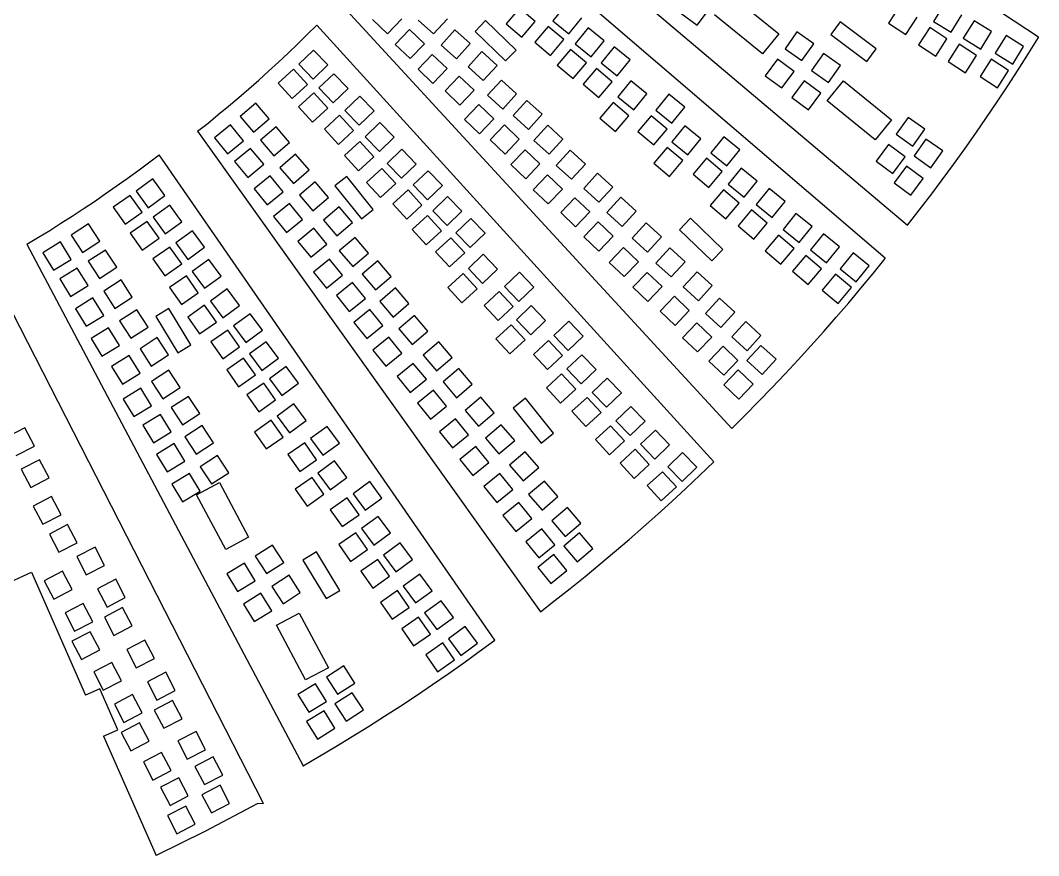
# Model space of a CAD drawing. Extents: x -27280 to 27280, y -16671 to 16671.
# Drawn here: x 21811 to 24180, y -16621 to -14676 of the extents above; entities that cross this region are included whole.
import ezdxf

# ---------------------------------------------------------------- set-up
doc = ezdxf.new("R2010")
doc.units = 0
doc.header["$MEASUREMENT"] = 0
doc.layers.get('0').update_dxf_attribs({"linetype": 'CONTINUOUS'})

msp = doc.modelspace()

# ---------------------------------------------------------------- linework, layer by layer
for p, q in [((24180.3, -14715.2), (23033.9, -13958.1)), ((22826.4, -14265.9), (23875.5, -15152.9)), ((23823.6, -15230.1), (22780.8, -14335.7)), ((22536.5, -14615.2), (23466.5, -15626.3)), ((23464.3, -14616.3), (23576, -14707.2)), ((23080, -14639.7), (23049.8, -14677)), ((23961.1, -14637.7), (23935.8, -14678.5)), ((22972.4, -14647.7), (22941.4, -14684.4)), ((23009, -14678.7), (22972.4, -14647.7)), ((23347.5, -14659), (23386.1, -14687.6)), ((23386.1, -14687.6), (23414.7, -14649)), ((23538.1, -14753.7), (23426.4, -14662.9)), ((23857.4, -14642.4), (23831.3, -14682.7)), ((23976.6, -14703.8), (24001.9, -14663)), ((22478.7, -14709.2), (22500.7, -14687.4)), ((23424.6, -15704.2), (22500.7, -14687.4)), ((22630.6, -14673.9), (22665.3, -14707.1)), ((22665.3, -14707.1), (22698.5, -14672.4)), ((22737.1, -14675.5), (22772.5, -14707.8)), ((22772.5, -14707.8), (22804.9, -14672.4)), ((22893.6, -14676.6), (22869.2, -14701.8)), ((22964.6, -14745.1), (22893.6, -14676.6)), ((22941.4, -14684.4), (22978, -14715.4)), ((22978, -14715.4), (23009, -14678.7)), ((23049.8, -14677), (23087.1, -14707.2)), ((23087.1, -14707.2), (23117.3, -14669.9)), ((23718.9, -14679.5), (23696.6, -14709.1)), ((23802.6, -14742.2), (23718.9, -14679.5)), ((23831.3, -14682.7), (23871.5, -14708.8)), ((23871.5, -14708.8), (23897.7, -14668.6)), ((23935.8, -14678.5), (23976.6, -14703.8)), ((24030.2, -14676.8), (24004.9, -14717.6)), ((24071, -14702.1), (24030.2, -14676.8)), ((22456.6, -14730.8), (22478.7, -14709.2)), ((22716.7, -14697.3), (22683.5, -14732)), ((22751.4, -14730.5), (22716.7, -14697.3)), ((22822.4, -14698), (22790.1, -14733.5)), ((22857.9, -14730.3), (22822.4, -14698)), ((22869.2, -14701.8), (22940.2, -14770.3)), ((23039.1, -14690), (23008.1, -14726.6)), ((23075.7, -14721), (23039.1, -14690)), ((23132.4, -14693.4), (23102.2, -14730.7)), ((23169.7, -14723.6), (23132.4, -14693.4)), ((23576, -14707.2), (23538.1, -14753.7)), ((23618, -14702.9), (23590.4, -14742.2)), ((23657.3, -14730.6), (23618, -14702.9)), ((23696.6, -14709.1), (23780.4, -14771.8)), ((23926.8, -14692.7), (23900.6, -14733)), ((23967, -14718.9), (23926.8, -14692.7)), ((24045.6, -14742.9), (24071, -14702.1)), ((24104.6, -14711.7), (24079.3, -14752.5)), ((24145.4, -14737), (24104.6, -14711.7)), ((22434.2, -14752.2), (22456.6, -14730.8)), ((22683.5, -14732), (22718.2, -14765.1)), ((22718.2, -14765.1), (22751.4, -14730.5)), ((22790.1, -14733.5), (22825.6, -14765.8)), ((22825.6, -14765.8), (22857.9, -14730.3)), ((23008.1, -14726.6), (23044.8, -14757.6)), ((23044.8, -14757.6), (23075.7, -14721)), ((23102.2, -14730.7), (23139.5, -14760.9)), ((23139.5, -14760.9), (23169.7, -14723.6)), ((23629.6, -14769.8), (23657.3, -14730.6)), ((23900.6, -14733), (23940.9, -14759.1)), ((23940.9, -14759.1), (23967, -14718.9)), ((23995.8, -14731.8), (23969.7, -14772.1)), ((24036.1, -14758), (23995.8, -14731.8)), ((24004.9, -14717.6), (24045.6, -14742.9)), ((24156.6, -14753.5), (24180.1, -14715.6)), ((24180.1, -14715.6), (24180.3, -14715.2)), ((22411.6, -14773.4), (22434.2, -14752.2)), ((22493.5, -14745.1), (22458.9, -14778.4)), ((22526.8, -14779.7), (22493.5, -14745.1)), ((22769.7, -14755.2), (22736.6, -14789.9)), ((22804.4, -14788.4), (22769.7, -14755.2)), ((22885.1, -14748.5), (22852.8, -14784)), ((22920.6, -14780.9), (22885.1, -14748.5)), ((22940.2, -14770.3), (22964.6, -14745.1)), ((23091.4, -14743.7), (23060.4, -14780.3)), ((23128.1, -14774.6), (23091.4, -14743.7)), ((23192.4, -14737.7), (23162.2, -14775)), ((23229.7, -14767.9), (23192.4, -14737.7)), ((23590.4, -14742.2), (23629.6, -14769.8)), ((23679.8, -14753.6), (23652.2, -14792.9)), ((23719, -14781.3), (23679.8, -14753.6)), ((23780.4, -14771.8), (23802.6, -14742.2)), ((24009.9, -14798.2), (24036.1, -14758)), ((24079.3, -14752.5), (24120, -14777.8)), ((24120, -14777.8), (24145.4, -14737)), ((24132.8, -14791.1), (24156.6, -14753.5)), ((22388.8, -14794.3), (22411.6, -14773.4)), ((22458.9, -14778.4), (22492.2, -14813)), ((22492.2, -14813), (22526.8, -14779.7)), ((22888.3, -14816.3), (22920.6, -14780.9)), ((23060.4, -14780.3), (23097.1, -14811.3)), ((23097.1, -14811.3), (23128.1, -14774.6)), ((23162.2, -14775), (23199.5, -14805.2)), ((23199.5, -14805.2), (23229.7, -14767.9)), ((23572.9, -14766.3), (23544.3, -14804.9)), ((23611.5, -14794.9), (23572.9, -14766.3)), ((23691.4, -14820.5), (23719, -14781.3)), ((23969.7, -14772.1), (24009.9, -14798.2)), ((24070.2, -14766.7), (24044.1, -14806.9)), ((24110.5, -14792.9), (24070.2, -14766.7)), ((22365.8, -14815), (22388.8, -14794.3)), ((22446.7, -14789.9), (22411.4, -14822.5)), ((22479.2, -14825.2), (22446.7, -14789.9)), ((22540.6, -14800.2), (22506, -14833.4)), ((22573.9, -14834.8), (22540.6, -14800.2)), ((22736.6, -14789.9), (22771.2, -14823.1)), ((22771.2, -14823.1), (22804.4, -14788.4)), ((22832.5, -14805.8), (22799.3, -14840.5)), ((22867.2, -14839), (22832.5, -14805.8)), ((22852.8, -14784), (22888.3, -14816.3)), ((23151.5, -14788), (23120.5, -14824.6)), ((23188.1, -14818.9), (23151.5, -14788)), ((23544.3, -14804.9), (23582.9, -14833.5)), ((23582.9, -14833.5), (23611.5, -14794.9)), ((23652.2, -14792.9), (23691.4, -14820.5)), ((24084.3, -14833.1), (24110.5, -14792.9)), ((24108.7, -14828.4), (24132.8, -14791.1)), ((22342.6, -14835.5), (22365.8, -14815)), ((22411.4, -14822.5), (22443.9, -14857.8)), ((22443.9, -14857.8), (22479.2, -14825.2)), ((22930.5, -14815.1), (22898.1, -14850.6)), ((22965.9, -14847.4), (22930.5, -14815.1)), ((23120.5, -14824.6), (23157.2, -14855.6)), ((23157.2, -14855.6), (23188.1, -14818.9)), ((23231.4, -14816.9), (23201.2, -14854.2)), ((23268.7, -14847.2), (23231.4, -14816.9)), ((23634.7, -14817), (23606.1, -14855.6)), ((23673.3, -14845.6), (23634.7, -14817)), ((23688.5, -14863.2), (23726.3, -14816.7)), ((23726.3, -14816.7), (23838.1, -14907.5)), ((24044.1, -14806.9), (24084.3, -14833.1)), ((24084.2, -14865.5), (24108.7, -14828.4)), ((22319.2, -14855.8), (22342.6, -14835.5)), ((22493.8, -14845), (22458.5, -14877.5)), ((22526.3, -14880.3), (22493.8, -14845)), ((22506, -14833.4), (22539.3, -14868.1)), ((22539.3, -14868.1), (22573.9, -14834.8)), ((22600.9, -14852.4), (22566.3, -14885.7)), ((22634.2, -14887), (22600.9, -14852.4)), ((22799.3, -14840.5), (22834, -14873.6)), ((22834, -14873.6), (22867.2, -14839)), ((22898.1, -14850.6), (22933.6, -14882.9)), ((22933.6, -14882.9), (22965.9, -14847.4)), ((23238.5, -14884.5), (23268.7, -14847.2)), ((23320, -14848), (23289.8, -14885.3)), ((23357.3, -14878.2), (23320, -14848)), ((23644.7, -14884.1), (23673.3, -14845.6)), ((22271.8, -14895.6), (22295.6, -14875.8)), ((22295.6, -14875.8), (22319.2, -14855.8)), ((22359.2, -14868.8), (22322.8, -14900)), ((22390.4, -14905.3), (22359.2, -14868.8)), ((22458.5, -14877.5), (22491, -14912.8)), ((22877.8, -14872.3), (22844.6, -14907)), ((22912.5, -14905.5), (22877.8, -14872.3)), ((22989.9, -14862.4), (22957.6, -14897.9)), ((23025.4, -14894.7), (22989.9, -14862.4)), ((23190.5, -14867.2), (23159.5, -14903.9)), ((23227.1, -14898.2), (23190.5, -14867.2)), ((23201.2, -14854.2), (23238.5, -14884.5)), ((23606.1, -14855.6), (23644.7, -14884.1)), ((23800.2, -14954.1), (23688.5, -14863.2)), ((24059.3, -14902.4), (24084.2, -14865.5)), ((22247.8, -14915.1), (22271.8, -14895.6)), ((22322.8, -14900), (22354, -14936.5)), ((22491, -14912.8), (22526.3, -14880.3)), ((22554.1, -14897.2), (22518.8, -14929.8)), ((22586.6, -14932.5), (22554.1, -14897.2)), ((22566.3, -14885.7), (22599.6, -14920.3)), ((22599.6, -14920.3), (22634.2, -14887)), ((22957.6, -14897.9), (22993.1, -14930.2)), ((22993.1, -14930.2), (23025.4, -14894.7)), ((23196.2, -14934.9), (23227.1, -14898.2)), ((23279, -14898.3), (23248, -14934.9)), ((23315.7, -14929.3), (23279, -14898.3)), ((23289.8, -14885.3), (23327.1, -14915.5)), ((23327.1, -14915.5), (23357.3, -14878.2)), ((22223.6, -14934.4), (22247.8, -14915.1)), ((22299.9, -14919.1), (22262.7, -14949.4)), ((22330.2, -14956.3), (22299.9, -14919.1)), ((22354, -14936.5), (22390.4, -14905.3)), ((22406.4, -14923.8), (22369.9, -14955)), ((22437.6, -14960.3), (22406.4, -14923.8)), ((22647.8, -14913.6), (22613.2, -14946.9)), ((22681.1, -14948.2), (22647.8, -14913.6)), ((22844.6, -14907), (22879.3, -14940.2)), ((22879.3, -14940.2), (22912.5, -14905.5)), ((22937.3, -14919.7), (22904.1, -14954.3)), ((22972, -14952.8), (22937.3, -14919.7)), ((23038.2, -14920), (23005.9, -14955.5)), ((23073.7, -14952.4), (23038.2, -14920)), ((23159.5, -14903.9), (23196.2, -14934.9)), ((23357, -14921.5), (23326.8, -14958.8)), ((23394.3, -14951.7), (23357, -14921.5)), ((23838.1, -14907.5), (23800.2, -14954.1)), ((23876.4, -14901.9), (23848.7, -14941.2)), ((23915.6, -14929.6), (23876.4, -14901.9)), ((24034.1, -14939), (24059.3, -14902.4)), ((22223.6, -14934.4), (23021.1, -16053.1)), ((22518.8, -14929.8), (22551.3, -14965.1)), ((22551.3, -14965.1), (22586.6, -14932.5)), ((22613.2, -14946.9), (22646.5, -14981.5)), ((22646.5, -14981.5), (22681.1, -14948.2)), ((23248, -14934.9), (23284.7, -14965.9)), ((23284.7, -14965.9), (23315.7, -14929.3)), ((23448.1, -14947), (23417.9, -14984.3)), ((23485.4, -14977.2), (23448.1, -14947)), ((23848.7, -14941.2), (23888, -14968.8)), ((23888, -14968.8), (23915.6, -14929.6)), ((24008.5, -14975.4), (24034.1, -14939)), ((22262.7, -14949.4), (22292.9, -14986.6)), ((22292.9, -14986.6), (22330.2, -14956.3)), ((22369.9, -14955), (22401.1, -14991.5)), ((22401.1, -14991.5), (22437.6, -14960.3)), ((22600.9, -14958.4), (22565.6, -14991)), ((22633.5, -14993.7), (22600.9, -14958.4)), ((22904.1, -14954.3), (22938.8, -14987.5)), ((22938.8, -14987.5), (22972, -14952.8)), ((23005.9, -14955.5), (23041.4, -14987.8)), ((23041.4, -14987.8), (23073.7, -14952.4)), ((23316.1, -14971.8), (23285.1, -15008.4)), ((23352.7, -15002.7), (23316.1, -14971.8)), ((23326.8, -14958.8), (23364.1, -14989)), ((23364.1, -14989), (23394.3, -14951.7)), ((23831.3, -14965.3), (23802.7, -15003.9)), ((23869.8, -14993.9), (23831.3, -14965.3)), ((23918.2, -14952.5), (23890.5, -14991.8)), ((23957.4, -14980.2), (23918.2, -14952.5)), ((22109.3, -15007.7), (22134, -14988.9)), ((22915.2, -16119.2), (22134, -14988.9)), ((22347, -14974.1), (22309.8, -15004.4)), ((22377.3, -15011.3), (22347, -14974.1)), ((22451.6, -14988), (22415.2, -15019.2)), ((22482.8, -15024.4), (22451.6, -14988)), ((22565.6, -14991), (22598.2, -15026.2)), ((22598.2, -15026.2), (22633.5, -14993.7)), ((22699, -14976), (22664.4, -15009.3)), ((22732.2, -15010.6), (22699, -14976)), ((22985.6, -14977.3), (22952.4, -15012)), ((23020.2, -15010.5), (22985.6, -14977.3)), ((23090.2, -14978.4), (23057.9, -15013.8)), ((23125.7, -15010.7), (23090.2, -14978.4)), ((23417.9, -14984.3), (23455.2, -15014.5)), ((23455.2, -15014.5), (23485.4, -14977.2)), ((23841.2, -15032.5), (23869.8, -14993.9)), ((23890.5, -14991.8), (23929.8, -15019.4)), ((23929.8, -15019.4), (23957.4, -14980.2)), ((23982.5, -15011.5), (24008.5, -14975.4)), ((22084.5, -15026.2), (22109.3, -15007.7)), ((22309.8, -15004.4), (22340.1, -15041.6)), ((22340.1, -15041.6), (22377.3, -15011.3)), ((22415.2, -15019.2), (22446.4, -15055.6)), ((22664.4, -15009.3), (22697.6, -15043.9)), ((22697.6, -15043.9), (22732.2, -15010.6)), ((22952.4, -15012), (22987.1, -15045.2)), ((22987.1, -15045.2), (23020.2, -15010.5)), ((23057.9, -15013.8), (23093.4, -15046.2)), ((23093.4, -15046.2), (23125.7, -15010.7)), ((23285.1, -15008.4), (23321.7, -15039.4)), ((23321.7, -15039.4), (23352.7, -15002.7)), ((23407.2, -14997.2), (23376.2, -15033.9)), ((23443.9, -15028.2), (23407.2, -14997.2)), ((23802.7, -15003.9), (23841.2, -15032.5)), ((23873.1, -15015.9), (23844.5, -15054.4)), ((23911.6, -15044.5), (23873.1, -15015.9)), ((23956.2, -15047.4), (23982.5, -15011.5)), ((22059.5, -15044.4), (22084.5, -15026.2)), ((22392.3, -15038.2), (22355.1, -15068.5)), ((22422.6, -15075.5), (22392.3, -15038.2)), ((22446.4, -15055.6), (22482.8, -15024.4)), ((22570.4, -15039.7), (22543.1, -15061.6)), ((22632.3, -15116.5), (22570.4, -15039.7)), ((22652.1, -15020.8), (22616.8, -15053.3)), ((22684.6, -15056.1), (22652.1, -15020.8)), ((22759.9, -15026.2), (22725.3, -15059.4)), ((22793.2, -15060.8), (22759.9, -15026.2)), ((23037.5, -15035.6), (23004.4, -15070.3)), ((23072.2, -15068.8), (23037.5, -15035.6)), ((23154.1, -15031.8), (23121.8, -15067.3)), ((23189.6, -15064.1), (23154.1, -15031.8)), ((23376.2, -15033.9), (23412.9, -15064.9)), ((23412.9, -15064.9), (23443.9, -15028.2)), ((23487.9, -15020.4), (23457.7, -15057.7)), ((23525.2, -15050.6), (23487.9, -15020.4)), ((22008.9, -15080.1), (22034.3, -15062.4)), ((22034.3, -15062.4), (22059.5, -15044.4)), ((22119.2, -15045.3), (22080.5, -15073.7)), ((22147.6, -15084), (22119.2, -15045.3)), ((22497.1, -15052.1), (22460.6, -15083.3)), ((22528.3, -15088.5), (22497.1, -15052.1)), ((22543.1, -15061.6), (22605, -15138.5)), ((22616.8, -15053.3), (22649.4, -15088.6)), ((22649.4, -15088.6), (22684.6, -15056.1)), ((22725.3, -15059.4), (22758.6, -15094)), ((22758.6, -15094), (22793.2, -15060.8)), ((23157.2, -15099.6), (23189.6, -15064.1)), ((23457.7, -15057.7), (23495, -15087.9)), ((23495, -15087.9), (23525.2, -15050.6)), ((23553.3, -15067.3), (23523.1, -15104.6)), ((23590.6, -15097.5), (23553.3, -15067.3)), ((23844.5, -15054.4), (23883.1, -15083)), ((23883.1, -15083), (23911.6, -15044.5)), ((23929.5, -15083), (23956.2, -15047.4)), ((21983.4, -15097.6), (22008.9, -15080.1)), ((22066.8, -15083.5), (22027.5, -15111.1)), ((22094.4, -15122.8), (22066.8, -15083.5)), ((22080.5, -15073.7), (22108.9, -15112.4)), ((22108.9, -15112.4), (22147.6, -15084)), ((22355.1, -15068.5), (22385.4, -15105.8)), ((22385.4, -15105.8), (22422.6, -15075.5)), ((22460.6, -15083.3), (22491.8, -15119.7)), ((22491.8, -15119.7), (22528.3, -15088.5)), ((22713.1, -15071), (22677.8, -15103.5)), ((22745.6, -15106.3), (22713.1, -15071)), ((22805.2, -15085.9), (22770.6, -15119.2)), ((22838.5, -15120.5), (22805.2, -15085.9)), ((23004.4, -15070.3), (23039, -15103.5)), ((23039, -15103.5), (23072.2, -15068.8)), ((23101.4, -15089), (23068.3, -15123.7)), ((23136.1, -15122.2), (23101.4, -15089)), ((23121.8, -15067.3), (23157.2, -15099.6)), ((23208.2, -15088), (23175.9, -15123.5)), ((23243.7, -15120.4), (23208.2, -15088)), ((23447, -15070.6), (23416, -15107.3)), ((23483.6, -15101.6), (23447, -15070.6)), ((23902.5, -15118.3), (23929.5, -15083)), ((21957.7, -15114.9), (21983.4, -15097.6)), ((22027.5, -15111.1), (22055.1, -15150.3)), ((22158.6, -15106.1), (22119.9, -15134.4)), ((22187, -15144.8), (22158.6, -15106.1)), ((22437.7, -15102.3), (22400.5, -15132.6)), ((22468, -15139.6), (22437.7, -15102.3)), ((22553.1, -15110), (22516.6, -15141.2)), ((22584.3, -15146.5), (22553.1, -15110)), ((22677.8, -15103.5), (22710.3, -15138.8)), ((22710.3, -15138.8), (22745.6, -15106.3)), ((23416, -15107.3), (23452.7, -15138.3)), ((23452.7, -15138.3), (23483.6, -15101.6)), ((23523.1, -15104.6), (23560.4, -15134.8)), ((23560.4, -15134.8), (23590.6, -15097.5)), ((21905.7, -15148.6), (21931.8, -15131.8)), ((21931.8, -15131.8), (21957.7, -15114.9)), ((22055.1, -15150.3), (22094.4, -15122.8)), ((22119.9, -15134.4), (22148.3, -15173.1)), ((22400.5, -15132.6), (22430.8, -15169.9)), ((22605, -15138.5), (22632.3, -15116.5)), ((22758.4, -15130.7), (22723.1, -15163.3)), ((22790.9, -15166), (22758.4, -15130.7)), ((22770.6, -15119.2), (22803.9, -15153.8)), ((22803.9, -15153.8), (22838.5, -15120.5)), ((22859.3, -15137.3), (22824.7, -15170.6)), ((22892.6, -15171.9), (22859.3, -15137.3)), ((23068.3, -15123.7), (23102.9, -15156.9)), ((23102.9, -15156.9), (23136.1, -15122.2)), ((23175.9, -15123.5), (23211.4, -15155.8)), ((23211.4, -15155.8), (23243.7, -15120.4)), ((23370.2, -15137), (23344.5, -15163.6)), ((23445.5, -15209.6), (23370.2, -15137)), ((23512.3, -15117.5), (23481.4, -15154.2)), ((23549, -15148.5), (23512.3, -15117.5)), ((23615.8, -15125.8), (23585.6, -15163.1)), ((23653.1, -15156), (23615.8, -15125.8)), ((23875.5, -15152.9), (23902.5, -15118.3)), ((21879.5, -15165), (21905.7, -15148.6)), ((21969.7, -15150), (21929.5, -15176.1)), ((21995.8, -15190.3), (21969.7, -15150)), ((22106.3, -15144.3), (22067, -15171.8)), ((22133.8, -15183.5), (22106.3, -15144.3)), ((22148.3, -15173.1), (22187, -15144.8)), ((22430.8, -15169.9), (22468, -15139.6)), ((22493.7, -15160.3), (22456.5, -15190.6)), ((22524, -15197.5), (22493.7, -15160.3)), ((22516.6, -15141.2), (22547.8, -15177.7)), ((22547.8, -15177.7), (22584.3, -15146.5)), ((23155.6, -15145.3), (23122.4, -15180)), ((23190.2, -15178.5), (23155.6, -15145.3)), ((23267.3, -15147.7), (23234.9, -15183.1)), ((23302.7, -15180), (23267.3, -15147.7)), ((23481.4, -15154.2), (23518, -15185.2)), ((23518, -15185.2), (23549, -15148.5)), ((23622.9, -15193.3), (23653.1, -15156)), ((21826.6, -15197.2), (21853.1, -15181.2)), ((21853.1, -15181.2), (21879.5, -15165)), ((21929.5, -15176.1), (21955.5, -15216.4)), ((22067, -15171.8), (22094.5, -15211.1)), ((22094.5, -15211.1), (22133.8, -15183.5)), ((22211.5, -15165.8), (22172.8, -15194.2)), ((22239.9, -15204.5), (22211.5, -15165.8)), ((22589.8, -15181.6), (22553.3, -15212.8)), ((22621, -15218.1), (22589.8, -15181.6)), ((22723.1, -15163.3), (22755.6, -15198.6)), ((22755.6, -15198.6), (22790.9, -15166)), ((22812.4, -15182.1), (22777.2, -15214.7)), ((22845, -15217.4), (22812.4, -15182.1)), ((22824.7, -15170.6), (22858, -15205.2)), ((22858, -15205.2), (22892.6, -15171.9)), ((23122.4, -15180), (23157.1, -15213.2)), ((23157.1, -15213.2), (23190.2, -15178.5)), ((23234.9, -15183.1), (23270.4, -15215.5)), ((23270.4, -15215.5), (23302.7, -15180)), ((23344.5, -15163.6), (23419.7, -15236.3)), ((23574.9, -15176.1), (23543.9, -15212.8)), ((23611.5, -15207.1), (23574.9, -15176.1)), ((23585.6, -15163.1), (23622.9, -15193.3)), ((23679.5, -15173.2), (23649.2, -15210.5)), ((23716.8, -15203.5), (23679.5, -15173.2)), ((21826.6, -15197.2), (22469.1, -16411.6)), ((21904.3, -15192), (21863.3, -15217.1)), ((21929.4, -15232.9), (21904.3, -15192)), ((21955.5, -15216.4), (21995.8, -15190.3)), ((22159.1, -15204), (22119.8, -15231.6)), ((22186.7, -15243.3), (22159.1, -15204)), ((22172.8, -15194.2), (22201.2, -15232.9)), ((22201.2, -15232.9), (22239.9, -15204.5)), ((22456.5, -15190.6), (22486.8, -15227.8)), ((22486.8, -15227.8), (22524, -15197.5)), ((23214.6, -15204.9), (23181.4, -15239.6)), ((23249.3, -15238.1), (23214.6, -15204.9)), ((23322.2, -15205.7), (23289.9, -15241.2)), ((23357.7, -15238), (23322.2, -15205.7)), ((23580.6, -15243.7), (23611.5, -15207.1)), ((23686.5, -15240.7), (23716.8, -15203.5)), ((21863.3, -15217.1), (21888.4, -15258)), ((21888.4, -15258), (21929.4, -15232.9)), ((22009.2, -15210.8), (21968.9, -15236.9)), ((22035.3, -15251.1), (22009.2, -15210.8)), ((22119.8, -15231.6), (22147.4, -15270.9)), ((22249.8, -15232.7), (22211.1, -15261.1)), ((22278.2, -15271.4), (22249.8, -15232.7)), ((22530.4, -15231.9), (22493.2, -15262.2)), ((22560.7, -15269.1), (22530.4, -15231.9)), ((22553.3, -15212.8), (22584.5, -15249.3)), ((22584.5, -15249.3), (22621, -15218.1)), ((22777.2, -15214.7), (22809.7, -15250)), ((22809.7, -15250), (22845, -15217.4)), ((22888.2, -15220.8), (22853.6, -15254.1)), ((22921.5, -15255.4), (22888.2, -15220.8)), ((23419.7, -15236.3), (23445.5, -15209.6)), ((23543.9, -15212.8), (23580.6, -15243.7)), ((23638.5, -15223.5), (23607.5, -15260.2)), ((23675.2, -15254.5), (23638.5, -15223.5)), ((23649.2, -15210.5), (23686.5, -15240.7)), ((23748.9, -15217.1), (23718.7, -15254.4)), ((23786.2, -15247.4), (23748.9, -15217.1)), ((23795.3, -15265.1), (23823.3, -15230.4)), ((23823.3, -15230.4), (23823.6, -15230.1)), ((21943.7, -15252.8), (21902.8, -15277.9)), ((21968.8, -15293.7), (21943.7, -15252.8)), ((21968.9, -15236.9), (21995, -15277.2)), ((21995, -15277.2), (22035.3, -15251.1)), ((22147.4, -15270.9), (22186.7, -15243.3)), ((22642.9, -15236), (22606.5, -15267.2)), ((22674.1, -15272.5), (22642.9, -15236)), ((22853.6, -15254.1), (22886.8, -15288.7)), ((22886.8, -15288.7), (22921.5, -15255.4)), ((23181.4, -15239.6), (23216.1, -15272.8)), ((23216.1, -15272.8), (23249.3, -15238.1)), ((23289.9, -15241.2), (23325.4, -15273.5)), ((23325.4, -15273.5), (23357.7, -15238)), ((23644.2, -15291.2), (23675.2, -15254.5)), ((23718.7, -15254.4), (23756, -15284.7)), ((23756, -15284.7), (23786.2, -15247.4)), ((22376.8, -16499.8), (21749.6, -15272.5)), ((21902.8, -15277.9), (21927.9, -15318.8)), ((22045.6, -15280.4), (22005.3, -15306.5)), ((22071.7, -15320.7), (22045.6, -15280.4)), ((22197.5, -15270.9), (22158.2, -15298.4)), ((22225, -15310.2), (22197.5, -15270.9)), ((22211.1, -15261.1), (22239.5, -15299.8)), ((22239.5, -15299.8), (22278.2, -15271.4)), ((22493.2, -15262.2), (22523.5, -15299.4)), ((22523.5, -15299.4), (22560.7, -15269.1)), ((22606.5, -15267.2), (22637.7, -15303.6)), ((22637.7, -15303.6), (22674.1, -15272.5)), ((22841.3, -15265.6), (22806, -15298.1)), ((22873.9, -15300.9), (22841.3, -15265.6)), ((22972.2, -15262.6), (22937.6, -15295.9)), ((23005.5, -15297.2), (22972.2, -15262.6)), ((23269.6, -15262.9), (23236.4, -15297.6)), ((23304.2, -15296.1), (23269.6, -15262.9)), ((23385.5, -15261.3), (23353.2, -15296.8)), ((23421, -15293.7), (23385.5, -15261.3)), ((23607.5, -15260.2), (23644.2, -15291.2)), ((23708, -15267.4), (23677, -15304.1)), ((23744.6, -15298.4), (23708, -15267.4)), ((23767, -15299.4), (23795.3, -15265.1)), ((21927.9, -15318.8), (21968.8, -15293.7)), ((22158.2, -15298.4), (22185.8, -15337.7)), ((22292.3, -15301.3), (22253.6, -15329.7)), ((22320.7, -15340), (22292.3, -15301.3)), ((22583.6, -15286.2), (22546.4, -15316.5)), ((22613.9, -15323.5), (22583.6, -15286.2)), ((22683.7, -15299.1), (22647.2, -15330.3)), ((22714.9, -15335.6), (22683.7, -15299.1)), ((22806, -15298.1), (22838.6, -15333.4)), ((22838.6, -15333.4), (22873.9, -15300.9)), ((22937.6, -15295.9), (22970.9, -15330.5)), ((22970.9, -15330.5), (23005.5, -15297.2)), ((23236.4, -15297.6), (23271.1, -15330.8)), ((23271.1, -15330.8), (23304.2, -15296.1)), ((23353.2, -15296.8), (23388.6, -15329.1)), ((23388.6, -15329.1), (23421, -15293.7)), ((23677, -15304.1), (23713.6, -15335.1)), ((23713.6, -15335.1), (23744.6, -15298.4)), ((23738.4, -15333.5), (23767, -15299.4)), ((21980.1, -15322.4), (21939.2, -15347.5)), ((22005.2, -15363.3), (21980.1, -15322.4)), ((22005.3, -15306.5), (22031.4, -15346.8)), ((22031.4, -15346.8), (22071.7, -15320.7)), ((22185.8, -15337.7), (22225, -15310.2)), ((22546.4, -15316.5), (22576.6, -15353.8)), ((22576.6, -15353.8), (22613.9, -15323.5)), ((22925.3, -15307.4), (22890, -15339.9)), ((22957.9, -15342.7), (22925.3, -15307.4)), ((23332.8, -15318.6), (23299.7, -15353.3)), ((23367.5, -15351.8), (23332.8, -15318.6)), ((23437.9, -15323.1), (23405.6, -15358.6)), ((23473.4, -15355.4), (23437.9, -15323.1)), ((21939.2, -15347.5), (21964.3, -15388.4)), ((22082.1, -15349.9), (22041.8, -15376)), ((22108.2, -15390.2), (22082.1, -15349.9)), ((22156.4, -15347.3), (22126.4, -15365.5)), ((22207.6, -15431.7), (22156.4, -15347.3)), ((22239.9, -15339.5), (22200.6, -15367.1)), ((22267.5, -15378.8), (22239.9, -15339.5)), ((22253.6, -15329.7), (22282, -15368.4)), ((22282, -15368.4), (22320.7, -15340)), ((22624.3, -15349.4), (22587.1, -15379.7)), ((22654.6, -15386.7), (22624.3, -15349.4)), ((22647.2, -15330.3), (22678.4, -15366.8)), ((22678.4, -15366.8), (22714.9, -15335.6)), ((22890, -15339.9), (22922.6, -15375.2)), ((22922.6, -15375.2), (22957.9, -15342.7)), ((22999.8, -15340.1), (22965.2, -15373.4)), ((23033.1, -15374.7), (22999.8, -15340.1)), ((23709.5, -15367.2), (23738.4, -15333.5)), ((21964.3, -15388.4), (22005.2, -15363.3)), ((22126.4, -15365.5), (22177.7, -15449.9)), ((22200.6, -15367.1), (22228.2, -15406.3)), ((22346.1, -15359.1), (22307.4, -15387.5)), ((22374.5, -15397.8), (22346.1, -15359.1)), ((22728, -15363.5), (22691.6, -15394.7)), ((22759.2, -15399.9), (22728, -15363.5)), ((22965.2, -15373.4), (22998.5, -15408)), ((22998.5, -15408), (23033.1, -15374.7)), ((23299.7, -15353.3), (23334.3, -15386.5)), ((23334.3, -15386.5), (23367.5, -15351.8)), ((23405.6, -15358.6), (23441.1, -15390.9)), ((23441.1, -15390.9), (23473.4, -15355.4)), ((23680.2, -15400.7), (23709.5, -15367.2)), ((22016.6, -15391.9), (21975.7, -15417)), ((22041.7, -15432.8), (22016.6, -15391.9)), ((22041.8, -15376), (22067.9, -15416.3)), ((22067.9, -15416.3), (22108.2, -15390.2)), ((22228.2, -15406.3), (22267.5, -15378.8)), ((22293.7, -15397.3), (22254.4, -15424.8)), ((22321.3, -15436.6), (22293.7, -15397.3)), ((22307.4, -15387.5), (22335.8, -15426.2)), ((22335.8, -15426.2), (22374.5, -15397.8)), ((22587.1, -15379.7), (22617.4, -15417)), ((22617.4, -15417), (22654.6, -15386.7)), ((22691.6, -15394.7), (22722.8, -15431.1)), ((22953, -15384.9), (22917.7, -15417.5)), ((22985.5, -15420.2), (22953, -15384.9)), ((23087.1, -15376.7), (23052.5, -15410)), ((23120.4, -15411.3), (23087.1, -15376.7)), ((23385.3, -15380.3), (23352.1, -15415)), ((23419.9, -15413.5), (23385.3, -15380.3)), ((23498.7, -15377.4), (23466.4, -15412.9)), ((23534.2, -15409.7), (23498.7, -15377.4)), ((21975.7, -15417), (22000.8, -15457.9)), ((22129.9, -15414.8), (22089.7, -15440.9)), ((22156, -15455.1), (22129.9, -15414.8)), ((22668.7, -15413.7), (22631.5, -15444)), ((22699, -15451), (22668.7, -15413.7)), ((22722.8, -15431.1), (22759.2, -15399.9)), ((22917.7, -15417.5), (22950.2, -15452.8)), ((22950.2, -15452.8), (22985.5, -15420.2)), ((23040.2, -15421.5), (23005, -15454)), ((23072.8, -15456.8), (23040.2, -15421.5)), ((23052.5, -15410), (23085.8, -15444.6)), ((23085.8, -15444.6), (23120.4, -15411.3)), ((23352.1, -15415), (23386.7, -15448.2)), ((23386.7, -15448.2), (23419.9, -15413.5)), ((23466.4, -15412.9), (23501.9, -15445.2)), ((23501.9, -15445.2), (23534.2, -15409.7)), ((23650.6, -15433.9), (23680.2, -15400.7)), ((22000.8, -15457.9), (22041.7, -15432.8)), ((22089.7, -15440.9), (22115.7, -15481.2)), ((22177.7, -15449.9), (22207.6, -15431.7)), ((22254.4, -15424.8), (22282, -15464.1)), ((22282, -15464.1), (22321.3, -15436.6)), ((22383.1, -15424.3), (22344.4, -15452.7)), ((22411.5, -15463), (22383.1, -15424.3)), ((22631.5, -15444), (22661.8, -15481.3)), ((22784.8, -15424.4), (22748.3, -15455.6)), ((22816, -15460.9), (22784.8, -15424.4)), ((23446.1, -15434.6), (23412.9, -15469.3)), ((23480.7, -15467.8), (23446.1, -15434.6)), ((23533.9, -15432.8), (23501.6, -15468.3)), ((23569.4, -15465.1), (23533.9, -15432.8)), ((23620.6, -15466.8), (23650.6, -15433.9)), ((22064.5, -15456.8), (22023.5, -15481.9)), ((22089.6, -15497.7), (22064.5, -15456.8)), ((22115.7, -15481.2), (22156, -15455.1)), ((22330.7, -15462.5), (22291.4, -15490.1)), ((22358.3, -15501.8), (22330.7, -15462.5)), ((22344.4, -15452.7), (22372.8, -15491.4)), ((22372.8, -15491.4), (22411.5, -15463)), ((22661.8, -15481.3), (22699, -15451)), ((22748.3, -15455.6), (22779.5, -15492.1)), ((22779.5, -15492.1), (22816, -15460.9)), ((23005, -15454), (23037.5, -15489.3)), ((23037.5, -15489.3), (23072.8, -15456.8)), ((23117.5, -15454.5), (23082.9, -15487.7)), ((23150.8, -15489.1), (23117.5, -15454.5)), ((23412.9, -15469.3), (23447.6, -15502.5)), ((23447.6, -15502.5), (23480.7, -15467.8)), ((23501.6, -15468.3), (23537.1, -15500.6)), ((23537.1, -15500.6), (23569.4, -15465.1)), ((23590.4, -15499.4), (23620.6, -15466.8)), ((22023.5, -15481.9), (22048.7, -15522.8)), ((22156.9, -15490.6), (22116.6, -15516.7)), ((22183, -15530.9), (22156.9, -15490.6)), ((22291.4, -15490.1), (22319, -15529.4)), ((22429.9, -15482.4), (22391.2, -15510.8)), ((22458.3, -15521.1), (22429.9, -15482.4)), ((22725.5, -15474.7), (22688.2, -15505)), ((22755.8, -15511.9), (22725.5, -15474.7)), ((22831.5, -15486.9), (22795.1, -15518.1)), ((22862.7, -15523.4), (22831.5, -15486.9)), ((23082.9, -15487.7), (23116.2, -15522.3)), ((23116.2, -15522.3), (23150.8, -15489.1)), ((23481.2, -15490), (23448.1, -15524.7)), ((23515.9, -15523.2), (23481.2, -15490)), ((22048.7, -15522.8), (22089.6, -15497.7)), ((22116.6, -15516.7), (22142.7, -15557)), ((22319, -15529.4), (22358.3, -15501.8)), ((22391.2, -15510.8), (22419.6, -15549.5)), ((22688.2, -15505), (22718.5, -15542.2)), ((22718.5, -15542.2), (22755.8, -15511.9)), ((23070.6, -15499.3), (23035.3, -15531.8)), ((23103.2, -15534.6), (23070.6, -15499.3)), ((23176.5, -15509.1), (23141.9, -15542.4)), ((23209.8, -15543.7), (23176.5, -15509.1)), ((23559.8, -15531.6), (23590.4, -15499.4)), ((22091.4, -15532.6), (22050.5, -15557.7)), ((22116.5, -15573.5), (22091.4, -15532.6)), ((22142.7, -15557), (22183, -15530.9)), ((22377.5, -15520.6), (22338.2, -15548.2)), ((22405.1, -15559.9), (22377.5, -15520.6)), ((22419.6, -15549.5), (22458.3, -15521.1)), ((22772.2, -15537.2), (22735, -15567.5)), ((22802.5, -15574.4), (22772.2, -15537.2)), ((22795.1, -15518.1), (22826.3, -15554.6)), ((22826.3, -15554.6), (22862.7, -15523.4)), ((23035.3, -15531.8), (23067.9, -15567.1)), ((23067.9, -15567.1), (23103.2, -15534.6)), ((23448.1, -15524.7), (23482.7, -15557.9)), ((23482.7, -15557.9), (23515.9, -15523.2)), ((23528.9, -15563.6), (23559.8, -15531.6)), ((22050.5, -15557.7), (22075.6, -15598.6)), ((22202.4, -15551.5), (22162.1, -15577.6)), ((22228.5, -15591.8), (22202.4, -15551.5)), ((22338.2, -15548.2), (22365.8, -15587.5)), ((22365.8, -15587.5), (22405.1, -15559.9)), ((22882.7, -15553.4), (22846.3, -15584.6)), ((22913.9, -15589.9), (22882.7, -15553.4)), ((22986.2, -15555.6), (22957.4, -15578.8)), ((23051.9, -15637), (22986.2, -15555.6)), ((23129.7, -15553.9), (23094.4, -15586.4)), ((23162.2, -15589.2), (23129.7, -15553.9)), ((23141.9, -15542.4), (23175.2, -15577)), ((23175.2, -15577), (23209.8, -15543.7)), ((23497.6, -15595.3), (23528.9, -15563.6)), ((22075.6, -15598.6), (22116.5, -15573.5)), ((22162.1, -15577.6), (22188.2, -15617.9)), ((22447.5, -15569), (22408.8, -15597.4)), ((22475.9, -15607.7), (22447.5, -15569)), ((22735, -15567.5), (22765.3, -15604.7)), ((22765.3, -15604.7), (22802.5, -15574.4)), ((22846.3, -15584.6), (22877.5, -15621.1)), ((22957.4, -15578.8), (23023, -15660.3)), ((23094.4, -15586.4), (23126.9, -15621.7)), ((23231.3, -15575), (23196.7, -15608.2)), ((23264.6, -15609.6), (23231.3, -15575)), ((22136.9, -15593.5), (22096, -15618.6)), ((22162, -15634.4), (22136.9, -15593.5)), ((22188.2, -15617.9), (22228.5, -15591.8)), ((22395.1, -15607.2), (22355.8, -15634.8)), ((22422.7, -15646.5), (22395.1, -15607.2)), ((22408.8, -15597.4), (22437.2, -15636.1)), ((22437.2, -15636.1), (22475.9, -15607.7)), ((22823.4, -15603.7), (22786.2, -15634)), ((22853.7, -15640.9), (22823.4, -15603.7)), ((22877.5, -15621.1), (22913.9, -15589.9)), ((23126.9, -15621.7), (23162.2, -15589.2)), ((23196.7, -15608.2), (23230, -15642.8)), ((23230, -15642.8), (23264.6, -15609.6)), ((23466.5, -15626.3), (23497.6, -15595.3)), ((21822, -15624.7), (21779.5, -15646.8)), ((21844.2, -15667.2), (21822, -15624.7)), ((22096, -15618.6), (22121.1, -15659.5)), ((22121.1, -15659.5), (22162, -15634.4)), ((22234.4, -15619.6), (22194.1, -15645.7)), ((22260.5, -15659.8), (22234.4, -15619.6)), ((22355.8, -15634.8), (22383.4, -15674)), ((22525.2, -15621.5), (22486.5, -15649.9)), ((22553.6, -15660.2), (22525.2, -15621.5)), ((22786.2, -15634), (22816.5, -15671.2)), ((22930.1, -15617.8), (22893.6, -15649)), ((22961.3, -15654.3), (22930.1, -15617.8)), ((23184.5, -15619.8), (23149.2, -15652.3)), ((23217, -15655.1), (23184.5, -15619.8)), ((23288.6, -15629.9), (23254, -15663.2)), ((23321.8, -15664.5), (23288.6, -15629.9)), ((22194.1, -15645.7), (22220.2, -15685.9)), ((22383.4, -15674), (22422.7, -15646.5)), ((22486.5, -15649.9), (22514.9, -15688.6)), ((22816.5, -15671.2), (22853.7, -15640.9)), ((22893.6, -15649), (22924.8, -15685.5)), ((22924.8, -15685.5), (22961.3, -15654.3)), ((23023, -15660.3), (23051.9, -15637)), ((23149.2, -15652.3), (23181.7, -15687.6)), ((23181.7, -15687.6), (23217, -15655.1)), ((21801.7, -15689.3), (21844.2, -15667.2)), ((22168.9, -15661.5), (22128, -15686.6)), ((22194, -15702.5), (22168.9, -15661.5)), ((22220.2, -15685.9), (22260.5, -15659.8)), ((22472.8, -15659.7), (22433.5, -15687.3)), ((22500.4, -15699), (22472.8, -15659.7)), ((22514.9, -15688.6), (22553.6, -15660.2)), ((22870.7, -15668.1), (22833.5, -15698.4)), ((22901, -15705.3), (22870.7, -15668.1)), ((22986, -15680.9), (22949.5, -15712.1)), ((23017.2, -15717.4), (22986, -15680.9)), ((23241.7, -15674.7), (23206.4, -15707.2)), ((23274.2, -15710), (23241.7, -15674.7)), ((23254, -15663.2), (23287.2, -15697.8)), ((23287.2, -15697.8), (23321.8, -15664.5)), ((23352.1, -15682.1), (23317.5, -15715.4)), ((23385.3, -15716.7), (23352.1, -15682.1)), ((21855.8, -15699.1), (21813.3, -15721.2)), ((21877.9, -15741.6), (21855.8, -15699.1)), ((22128, -15686.6), (22153.1, -15727.6)), ((22153.1, -15727.6), (22194, -15702.5)), ((22269.8, -15689.2), (22229.6, -15715.3)), ((22295.9, -15729.5), (22269.8, -15689.2)), ((22433.5, -15687.3), (22461.1, -15726.6)), ((22461.1, -15726.6), (22500.4, -15699)), ((22542.3, -15702), (22503.6, -15730.4)), ((22570.7, -15740.7), (22542.3, -15702)), ((22833.5, -15698.4), (22863.8, -15735.6)), ((22863.8, -15735.6), (22901, -15705.3)), ((23392.2, -15735.4), (23424.2, -15704.5)), ((23424.2, -15704.5), (23424.6, -15704.2)), ((21813.3, -15721.2), (21835.4, -15763.7)), ((22229.6, -15715.3), (22255.7, -15755.6)), ((22255.7, -15755.6), (22295.9, -15729.5)), ((22503.6, -15730.4), (22532, -15769.1)), ((22949.5, -15712.1), (22980.7, -15748.5)), ((22980.7, -15748.5), (23017.2, -15717.4)), ((23206.4, -15707.2), (23239, -15742.5)), ((23239, -15742.5), (23274.2, -15710)), ((23305.2, -15726.9), (23269.9, -15759.4)), ((23337.7, -15762.2), (23305.2, -15726.9)), ((23317.5, -15715.4), (23350.7, -15750)), ((23350.7, -15750), (23385.3, -15716.7)), ((21835.4, -15763.7), (21877.9, -15741.6)), ((22204.4, -15731.2), (22163.5, -15756.3)), ((22229.5, -15772.1), (22204.4, -15731.2)), ((22221.4, -15780.9), (22274.2, -15752.5)), ((22274.2, -15752.5), (22342.3, -15879.4)), ((22490, -15740.2), (22450.7, -15767.8)), ((22517.5, -15779.5), (22490, -15740.2)), ((22532, -15769.1), (22570.7, -15740.7)), ((22624, -15749.8), (22585.3, -15778.2)), ((22652.4, -15788.5), (22624, -15749.8)), ((22926.6, -15731.1), (22889.4, -15761.4)), ((22956.9, -15768.4), (22926.6, -15731.1)), ((23030.3, -15748.7), (22993.8, -15779.9)), ((23061.5, -15785.1), (23030.3, -15748.7)), ((23359.8, -15766), (23392.2, -15735.4)), ((22163.5, -15756.3), (22188.6, -15797.2)), ((22188.6, -15797.2), (22229.5, -15772.1)), ((22450.7, -15767.8), (22478.3, -15807.1)), ((22889.4, -15761.4), (22919.7, -15798.7)), ((22919.7, -15798.7), (22956.9, -15768.4)), ((23269.9, -15759.4), (23302.4, -15794.7)), ((23302.4, -15794.7), (23337.7, -15762.2)), ((23327.2, -15796.2), (23359.8, -15766)), ((21883.8, -15784.7), (21841.3, -15806.9)), ((21905.9, -15827.2), (21883.8, -15784.7)), ((22289.5, -15907.8), (22221.4, -15780.9)), ((22478.3, -15807.1), (22517.5, -15779.5)), ((22571.6, -15788), (22532.3, -15815.6)), ((22599.2, -15827.3), (22571.6, -15788)), ((22585.3, -15778.2), (22613.7, -15816.9)), ((22613.7, -15816.9), (22652.4, -15788.5)), ((22971, -15798.9), (22933.7, -15829.2)), ((23001.3, -15836.2), (22971, -15798.9)), ((22993.8, -15779.9), (23025, -15816.3)), ((23025, -15816.3), (23061.5, -15785.1)), ((23294.3, -15826.1), (23327.2, -15796.2)), ((21841.3, -15806.9), (21863.4, -15849.4)), ((22532.3, -15815.6), (22559.9, -15854.9)), ((23083.9, -15810.1), (23047.4, -15841.3)), ((23115.1, -15846.5), (23083.9, -15810.1)), ((21863.4, -15849.4), (21905.9, -15827.2)), ((22559.9, -15854.9), (22599.2, -15827.3)), ((22643.8, -15830.9), (22605.1, -15859.3)), ((22672.2, -15869.6), (22643.8, -15830.9)), ((22933.7, -15829.2), (22964, -15866.5)), ((22964, -15866.5), (23001.3, -15836.2)), ((23047.4, -15841.3), (23078.6, -15877.7)), ((23078.6, -15877.7), (23115.1, -15846.5)), ((23261.1, -15855.7), (23294.3, -15826.1)), ((21921.2, -15850), (21878.7, -15872.1)), ((21878.7, -15872.1), (21900.8, -15914.6)), ((21943.3, -15892.5), (21921.2, -15850)), ((22591.4, -15869.1), (22552.2, -15896.7)), ((22619, -15908.4), (22591.4, -15869.1)), ((22605.1, -15859.3), (22633.5, -15898)), ((22633.5, -15898), (22672.2, -15869.6)), ((23024.6, -15860.3), (22987.3, -15890.6)), ((23054.9, -15897.6), (23024.6, -15860.3)), ((23112, -15869.4), (23075.5, -15900.6)), ((23143.2, -15905.9), (23112, -15869.4)), ((23227.6, -15885), (23261.1, -15855.7)), ((21900.8, -15914.6), (21943.3, -15892.5)), ((22342.3, -15879.4), (22289.5, -15907.8)), ((22695.1, -15892.9), (22656.4, -15921.3)), ((22723.5, -15931.6), (22695.1, -15892.9)), ((22987.3, -15890.6), (23017.6, -15927.9)), ((23193.8, -15913.9), (23227.6, -15885)), ((21984.9, -15902.7), (21942.4, -15924.8)), ((22007.1, -15945.2), (21984.9, -15902.7)), ((22398.1, -15897.9), (22357.8, -15924)), ((22424.1, -15938.2), (22398.1, -15897.9)), ((22500.4, -15913.8), (22468.7, -15933)), ((22554.7, -16003.2), (22500.4, -15913.8)), ((22552.2, -15896.7), (22579.7, -15936)), ((22579.7, -15936), (22619, -15908.4)), ((23052.6, -15919.7), (23015.4, -15950)), ((23017.6, -15927.9), (23054.9, -15897.6)), ((23082.9, -15956.9), (23052.6, -15919.7)), ((23075.5, -15900.6), (23106.7, -15937.1)), ((23106.7, -15937.1), (23143.2, -15905.9)), ((23159.7, -15942.5), (23193.8, -15913.9)), ((21942.4, -15924.8), (21964.6, -15967.3)), ((22332.6, -15939.9), (22291.7, -15965)), ((22357.7, -15980.8), (22332.6, -15939.9)), ((22357.8, -15924), (22383.9, -15964.3)), ((22383.9, -15964.3), (22424.1, -15938.2)), ((22468.7, -15933), (22523, -16022.4)), ((22642.7, -15931.1), (22603.5, -15958.7)), ((22670.3, -15970.4), (22642.7, -15931.1)), ((22656.4, -15921.3), (22684.8, -15960)), ((22684.8, -15960), (22723.5, -15931.6)), ((23125.4, -15970.7), (23159.7, -15942.5)), ((21727.1, -16011.5), (21836.9, -15960.6)), ((21836.9, -15960.6), (21962.8, -16247)), ((21909.5, -15958.8), (21867, -15980.9)), ((21931.6, -16001.3), (21909.5, -15958.8)), ((21964.6, -15967.3), (22007.1, -15945.2)), ((22291.7, -15965), (22316.8, -16005.9)), ((22603.5, -15958.7), (22631, -15997.9)), ((22740.7, -15965.4), (22702, -15993.8)), ((22769.1, -16004.1), (22740.7, -15965.4)), ((23015.4, -15950), (23045.7, -15987.2)), ((23045.7, -15987.2), (23082.9, -15956.9)), ((21867, -15980.9), (21889.1, -16023.4)), ((22033.1, -15977.5), (21990.6, -15999.7)), ((22055.2, -16020), (22033.1, -15977.5)), ((22316.8, -16005.9), (22357.7, -15980.8)), ((22436.5, -15968), (22396.2, -15994.1)), ((22462.6, -16008.3), (22436.5, -15968)), ((22631, -15997.9), (22670.3, -15970.4)), ((23090.7, -15998.6), (23125.4, -15970.7)), ((21889.1, -16023.4), (21931.6, -16001.3)), ((21990.6, -15999.7), (22012.8, -16042.2)), ((22371, -16010), (22330.1, -16035.1)), ((22396.1, -16050.9), (22371, -16010)), ((22396.2, -15994.1), (22422.3, -16034.4)), ((22422.3, -16034.4), (22462.6, -16008.3)), ((22523, -16022.4), (22554.7, -16003.2)), ((22688.3, -16003.6), (22649, -16031.2)), ((22715.9, -16042.9), (22688.3, -16003.6)), ((22702, -15993.8), (22730.4, -16032.5)), ((22730.4, -16032.5), (22769.1, -16004.1)), ((23055.8, -16026.2), (23090.7, -15998.6)), ((21957.7, -16033.7), (21915.2, -16055.8)), ((21979.8, -16076.2), (21957.7, -16033.7)), ((22012.8, -16042.2), (22055.2, -16020)), ((22330.1, -16035.1), (22355.2, -16076)), ((22649, -16031.2), (22676.6, -16070.5)), ((22790.2, -16027.4), (22751.5, -16055.8)), ((22818.6, -16066.1), (22790.2, -16027.4)), ((23021.1, -16053.1), (23055.8, -16026.2)), ((21915.2, -16055.8), (21937.3, -16098.3)), ((22049.1, -16043.5), (22006.6, -16065.6)), ((22071.3, -16086), (22049.1, -16043.5)), ((22355.2, -16076), (22396.1, -16050.9)), ((22407.3, -16084.4), (22460.2, -16056.2)), ((22460.2, -16056.2), (22527.9, -16183.3)), ((22676.6, -16070.5), (22715.9, -16042.9)), ((22751.5, -16055.8), (22779.9, -16094.5)), ((21937.3, -16098.3), (21979.8, -16076.2)), ((22006.6, -16065.6), (22028.8, -16108.1)), ((22475, -16211.5), (22407.3, -16084.4)), ((22737.8, -16065.7), (22698.5, -16093.2)), ((22765.4, -16104.9), (22737.8, -16065.7)), ((22779.9, -16094.5), (22818.6, -16066.1)), ((21973.7, -16099.6), (21931.2, -16121.8)), ((21995.8, -16142.1), (21973.7, -16099.6)), ((22028.8, -16108.1), (22071.3, -16086)), ((22698.5, -16093.2), (22726.1, -16132.5)), ((22726.1, -16132.5), (22765.4, -16104.9)), ((22846.2, -16087.6), (22807.5, -16116)), ((22874.6, -16126.3), (22846.2, -16087.6)), ((21931.2, -16121.8), (21953.3, -16164.3)), ((22101.2, -16119.1), (22058.7, -16141.2)), ((22123.3, -16161.6), (22101.2, -16119.1)), ((22793.8, -16125.8), (22754.5, -16153.4)), ((22821.4, -16165.1), (22793.8, -16125.8)), ((22807.5, -16116), (22835.9, -16154.7)), ((22835.9, -16154.7), (22874.6, -16126.3)), ((22879, -16145.8), (22914.8, -16119.4)), ((22914.8, -16119.4), (22915.2, -16119.2)), ((21953.3, -16164.3), (21995.8, -16142.1)), ((22058.7, -16141.2), (22080.8, -16183.7)), ((22754.5, -16153.4), (22782.1, -16192.7)), ((22842.9, -16171.8), (22879, -16145.8)), ((22024.4, -16171.1), (21981.9, -16193.3)), ((22046.5, -16213.6), (22024.4, -16171.1)), ((22080.8, -16183.7), (22123.3, -16161.6)), ((22563.5, -16178.9), (22523.2, -16205)), ((22589.6, -16219.2), (22563.5, -16178.9)), ((22782.1, -16192.7), (22821.4, -16165.1)), ((22806.5, -16197.5), (22842.9, -16171.8)), ((21981.9, -16193.3), (22004, -16235.8)), ((22149.4, -16193.9), (22106.9, -16216.1)), ((22171.5, -16236.4), (22149.4, -16193.9)), ((22527.9, -16183.3), (22475, -16211.5)), ((22770, -16222.8), (22806.5, -16197.5)), ((22004, -16235.8), (22046.5, -16213.6)), ((22106.9, -16216.1), (22129, -16258.6)), ((22498, -16220.9), (22457.1, -16246)), ((22523.1, -16261.8), (22498, -16220.9)), ((22523.2, -16205), (22549.3, -16245.3)), ((22549.3, -16245.3), (22589.6, -16219.2)), ((22733.1, -16247.7), (22770, -16222.8)), ((21995.8, -16232.5), (21962.8, -16247)), ((22037.9, -16328.3), (21995.8, -16232.5)), ((22072.5, -16246), (22030, -16268.1)), ((22094.7, -16288.5), (22072.5, -16246)), ((22129, -16258.6), (22171.5, -16236.4)), ((22457.1, -16246), (22482.2, -16286.9)), ((22583.4, -16241.5), (22543.2, -16267.6)), ((22609.5, -16281.8), (22583.4, -16241.5)), ((22696.1, -16272.3), (22733.1, -16247.7)), ((22030, -16268.1), (22052.2, -16310.6)), ((22165.4, -16259.9), (22122.9, -16282.1)), ((22187.5, -16302.4), (22165.4, -16259.9)), ((22482.2, -16286.9), (22523.1, -16261.8)), ((22543.2, -16267.6), (22569.3, -16307.9)), ((22658.7, -16296.5), (22696.1, -16272.3)), ((22052.2, -16310.6), (22094.7, -16288.5)), ((22122.9, -16282.1), (22145, -16324.5)), ((22518, -16283.5), (22477, -16308.6)), ((22543.1, -16324.4), (22518, -16283.5)), ((22569.3, -16307.9), (22609.5, -16281.8)), ((22621.2, -16320.3), (22658.7, -16296.5)), ((22088.5, -16311.9), (22046, -16334.1)), ((22110.7, -16354.4), (22088.5, -16311.9)), ((22145, -16324.5), (22187.5, -16302.4)), ((22477, -16308.6), (22502.2, -16349.5)), ((22583.4, -16343.7), (22621.2, -16320.3)), ((22004.9, -16342.8), (22037.9, -16328.3)), ((22004.9, -16342.8), (22127.2, -16621)), ((22046, -16334.1), (22068.2, -16376.6)), ((22220, -16331.9), (22177.5, -16354)), ((22242.1, -16374.4), (22220, -16331.9)), ((22502.2, -16349.5), (22543.1, -16324.4)), ((22545.4, -16366.8), (22583.4, -16343.7)), ((22068.2, -16376.6), (22110.7, -16354.4)), ((22177.5, -16354), (22199.6, -16396.5)), ((22507.1, -16389.5), (22545.4, -16366.8)), ((22139.9, -16380.4), (22097.5, -16402.6)), ((22162.1, -16422.9), (22139.9, -16380.4)), ((22199.6, -16396.5), (22242.1, -16374.4)), ((22259.9, -16390.9), (22217.4, -16413)), ((22282.1, -16433.4), (22259.9, -16390.9)), ((22469.1, -16411.6), (22507.1, -16389.5)), ((22097.5, -16402.6), (22119.6, -16445.1)), ((22217.4, -16413), (22239.6, -16455.5)), ((22468.6, -16411.9), (22469.1, -16411.6)), ((22119.6, -16445.1), (22162.1, -16422.9)), ((22179.9, -16439.4), (22137.4, -16461.5)), ((22202, -16481.9), (22179.9, -16439.4)), ((22239.6, -16455.5), (22282.1, -16433.4)), ((22137.4, -16461.5), (22159.5, -16504)), ((22275.9, -16456.9), (22233.4, -16479)), ((22298.1, -16499.4), (22275.9, -16456.9)), ((22159.5, -16504), (22202, -16481.9)), ((22233.4, -16479), (22255.6, -16521.5)), ((22195.9, -16505.4), (22153.4, -16527.5)), ((22218, -16547.9), (22195.9, -16505.4)), ((22362.4, -16500.3), (22242, -16564.2)), ((22255.6, -16521.5), (22298.1, -16499.4)), ((22376.8, -16499.8), (22362.4, -16500.3)), ((22153.4, -16527.5), (22175.5, -16570)), ((22175.5, -16570), (22218, -16547.9)), ((22242, -16564.2), (22127.2, -16621))]:
    msp.add_line(p, q)

doc.saveas('drawing.dxf')
